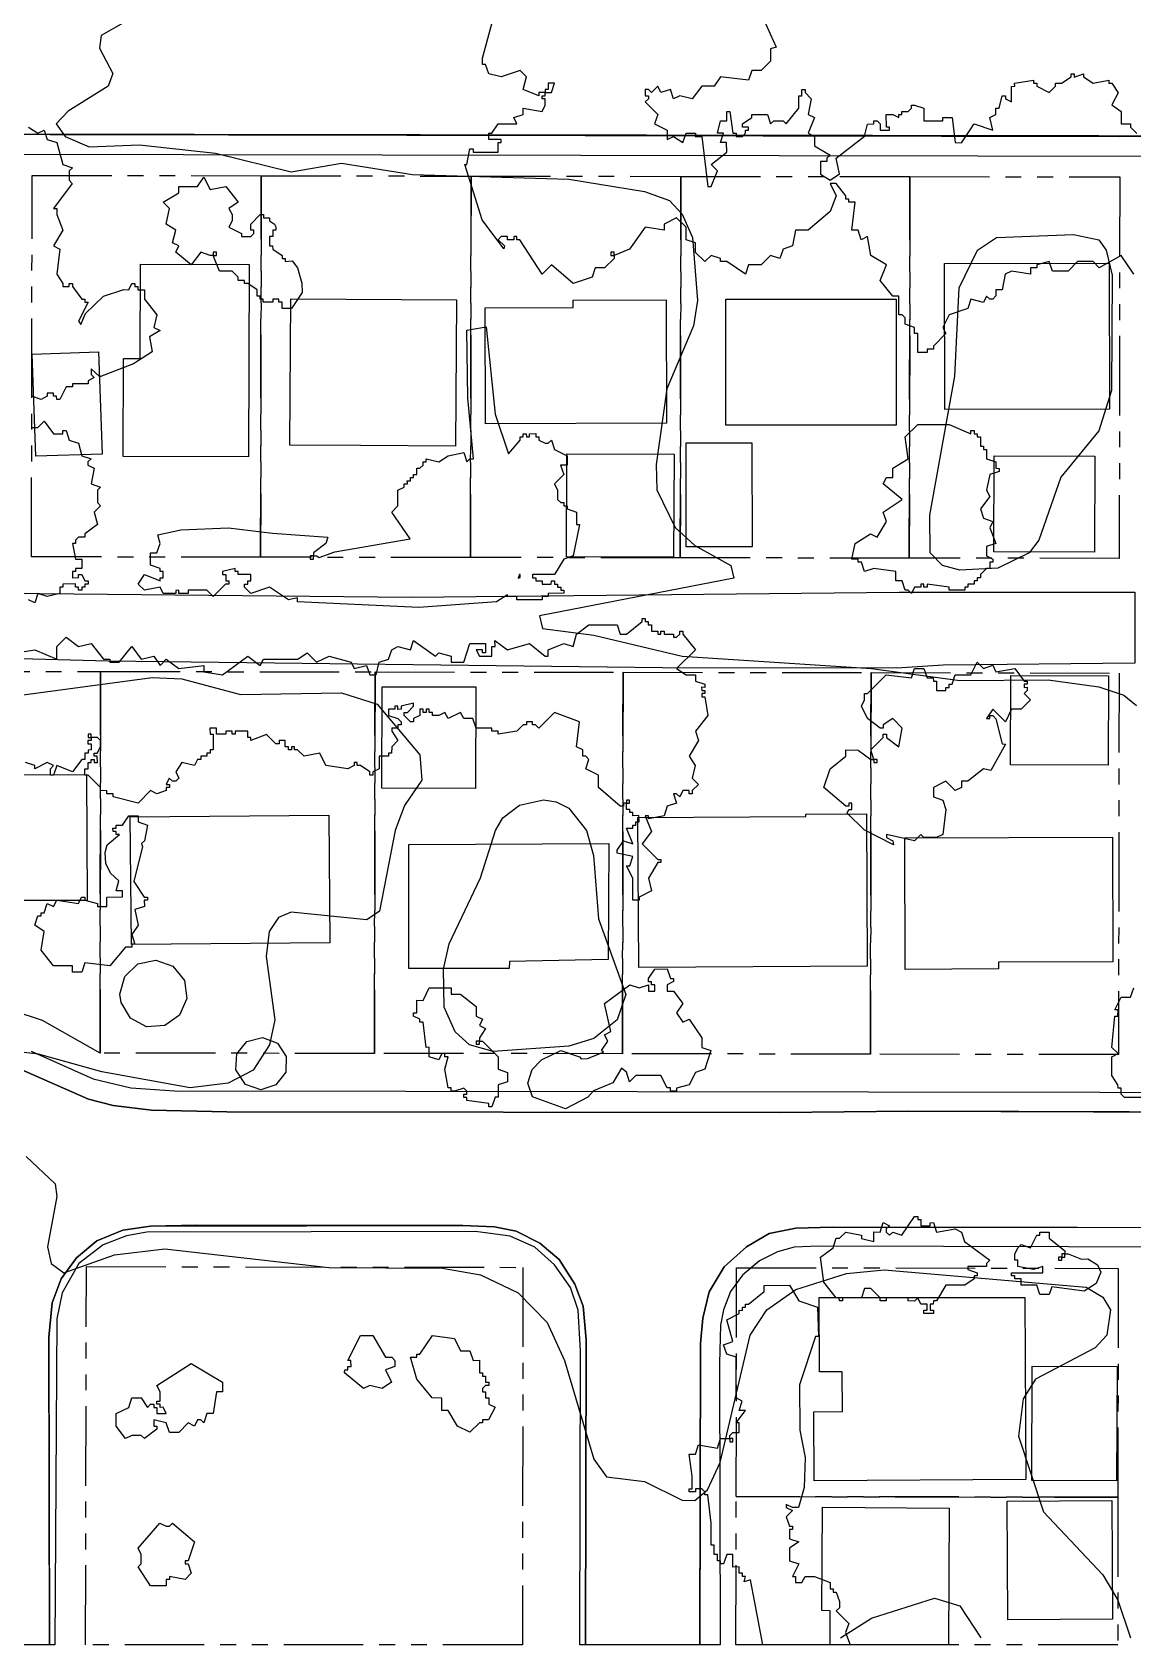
# Model space of a CAD drawing. Header units: metres. Extents: x -550 to 550, y -500 to 950.
# Drawn here: x 231.9 to 319.8, y -500 to -371.2 of the extents above; entities that cross this region are included whole.
import ezdxf

# ---------------------------------------------------------------- set-up
doc = ezdxf.new("R2010")
doc.units = ezdxf.units.M
doc.header["$LTSCALE"] = 2
doc.linetypes.add('PHANTOM', pattern=[6.35, 3.175, -0.635, 0.635, -0.635, 0.635, -0.635])
for name, color, linetype in [('SITE-BLDG-EXIST', 7, 'CONTINUOUS'), ('SITE-PROPERTY', 7, 'PHANTOM'), ('SITE-ROAD-CURB', 7, 'CONTINUOUS'), ('SITE-ROAD-GRAVEL', 32, 'CONTINUOUS'), ('SITE-ROAD-PAVED', 7, 'CONTINUOUS'), ('SITE-TREE-CANOPY', 94, 'CONTINUOUS'), ('TOPO-CONTOUR-MINOR', 9, 'CONTINUOUS')]:
    doc.layers.add(name, color=color, linetype=linetype)

msp = doc.modelspace()

# ---------------------------------------------------------------- linework, layer by layer
at = {"layer": 'SITE-BLDG-EXIST'}
for points in [[(240.54, -389.74), (249.22, -389.77), (249.16, -405.14), (239.15, -405.1), (239.19, -397.27), (240.51, -397.27)], [(304.75, -389.69), (317.88, -389.66), (317.9, -401.32), (304.77, -401.35)], [(258.1, -404.22), (252.47, -404.19), (252.54, -392.5), (265.77, -392.58), (265.7, -404.27)], [(282.51, -392.6), (282.55, -402.44), (268.1, -402.5), (268.06, -393.23), (275.1, -393.21), (275.09, -392.63)], [(287.29, -402.6), (287.28, -392.55), (300.87, -392.53), (300.88, -402.59)], [(237.48, -404.91), (232.18, -405.09), (231.9, -396.93), (237.2, -396.74)], [(284.1, -404.02), (289.35, -404.02), (289.37, -412.31), (284.12, -412.31)], [(274.55, -413.11), (274.57, -404.89), (283.14, -404.92), (283.11, -413.14)], [(316.75, -405.09), (316.71, -412.75), (308.67, -412.72), (308.71, -405.04)], [(259.83, -423.49), (267.31, -423.51), (267.28, -431.62), (259.8, -431.6)], [(317.83, -422.62), (317.8, -429.75), (310, -429.72), (310.03, -422.6)], [(236.24, -430.51), (236.27, -440.55), (228.79, -440.57), (228.79, -440.03), (222.02, -440.04), (221.99, -430.56)], [(255.58, -433.75), (255.67, -443.93), (239.81, -444.07), (239.72, -433.89)], [(280.25, -433.93), (293.66, -433.86), (293.66, -433.67), (298.5, -433.64), (298.57, -445.8), (280.32, -445.91)], [(261.98, -445.99), (261.98, -436.08), (277.94, -436.01), (277.87, -445.27), (270, -445.44), (269.98, -445.99)], [(309.06, -446.02), (301.6, -446.06), (301.56, -435.57), (318.14, -435.5), (318.19, -445.46), (309.06, -445.5)], [(311.14, -472.26), (311.23, -486.79), (294.33, -486.9), (294.3, -481.39), (296.59, -481.38), (296.58, -478.2), (294.77, -478.21), (294.74, -472.27)], [(311.71, -486.88), (311.75, -477.75), (318.52, -477.79), (318.48, -486.91)], [(295.62, -497.28), (294.94, -497.27), (295, -489.01), (305.12, -489.08), (305.05, -500), (295.6, -500)], [(309.8, -498.02), (309.75, -488.54), (318.11, -488.49), (318.16, -497.97)]]:
    msp.add_lwpolyline(points, close=True, dxfattribs=at)
at = {"layer": 'SITE-PROPERTY'}
for points in [[(250.13, -413.15), (231.84, -413.12), (231.89, -382.65), (250.18, -382.68)], [(266.89, -413.17), (250.13, -413.15), (250.18, -382.68), (266.94, -382.71)], [(283.64, -413.2), (266.89, -413.17), (266.94, -382.71), (283.69, -382.73)], [(301.93, -413.22), (283.64, -413.2), (283.69, -382.73), (301.98, -382.75)], [(301.98, -382.75), (318.73, -382.78), (318.69, -413.24), (301.93, -413.22)], [(237.31, -452.75), (232.71, -450.15), (230.38, -449.37), (227.95, -449.08), (226.72, -449.11), (224.3, -449.55), (210.11, -422.24), (237.36, -422.27)], [(259.22, -452.78), (237.31, -452.75), (237.36, -422.27), (259.27, -422.31)], [(279.03, -452.8), (259.22, -452.78), (259.27, -422.31), (279.07, -422.34)], [(298.83, -452.84), (279.03, -452.8), (279.07, -422.34), (298.87, -422.36)], [(298.87, -422.36), (318.68, -422.4), (318.63, -452.87), (298.83, -452.84)], [(236.22, -469.8), (271.08, -469.86), (271.03, -500), (236.16, -500)], [(288.11, -488.17), (288.14, -469.89), (318.61, -469.94), (318.58, -488.22)], [(288.11, -488.17), (318.58, -488.22), (318.57, -500), (288.09, -500)]]:
    msp.add_lwpolyline(points, close=True, dxfattribs=at)
at = {"layer": 'SITE-ROAD-CURB'}
for points in [[(190.62, -379.32), (318.75, -379.55), (349.96, -379.47)], [(231.81, -452.6), (236.75, -454.81), (239.78, -455.52), (243.25, -455.76), (354.08, -455.91), (356.18, -455.77), (358.31, -455.11), (360.15, -453.35), (360.88, -452.22), (361.36, -451.14), (361.64, -449.53), (361.73, -442.86), (361.53, -413.4), (361.74, -389.47), (361.72, -388.05), (361.41, -386.23), (360.63, -384.27), (359.68, -383.04), (359.12, -382.58), (357.03, -381.48), (355, -381.2), (180.5, -380.9)], [(354.72, -457.54), (301.86, -457.38), (291.58, -457.5), (247.43, -457.45), (241.43, -457.3), (238.37, -456.94), (236.38, -456.42), (230.65, -453.89)], [(354.57, -468.32), (294.69, -468.17), (292.74, -468.24), (291.4, -468.63), (289.96, -469.33), (288.62, -470.49), (287.64, -471.8), (287.08, -473.25), (286.85, -474.49), (286.77, -477.52), (286.82, -500), (285.21, -500), (285.21, -499.88), (285.26, -475.95), (285.44, -473.91), (285.96, -471.82), (287.15, -469.83), (288.93, -468.23), (290.75, -467.16), (292.87, -466.73), (295.8, -466.64), (352.6, -466.67)]]:
    msp.add_lwpolyline(points, dxfattribs=at)
msp.add_lwpolyline([(233.27, -499.68), (233.22, -475.44), (233.49, -472.7), (234.2, -470.79), (235.42, -469.11), (237.05, -467.75), (239.13, -466.9), (241.33, -466.56), (266.28, -466.51), (268.81, -466.63), (270.53, -466.98), (272.44, -467.94), (273.97, -469.24), (275.22, -471.2), (275.9, -472.95), (276.13, -475.64), (276.07, -500), (275.61, -500), (275.68, -476.52), (275.48, -473.29), (274.88, -471.46), (273.59, -469.67), (272.04, -468.24), (270.06, -467.38), (267.28, -467.01), (241.06, -467.04), (239.41, -467.35), (237.55, -468.06), (235.61, -469.54), (234.29, -471.9), (233.86, -473.98), (233.69, -500), (233.27, -500)], close=True, dxfattribs=at)
at = {"layer": 'SITE-ROAD-GRAVEL'}
msp.add_lwpolyline([(216.32, -415.88), (262.15, -416.33), (301.11, -415.95), (319.94, -415.95), (319.93, -421.61), (304.62, -421.78), (300.93, -422.01), (282.21, -421.97), (237.96, -421.45), (201.82, -420.5)], dxfattribs=at)
at = {"layer": 'SITE-ROAD-PAVED'}
for points in [[(353.18, -379.54), (190.62, -379.32)], [(230.65, -453.89), (236.38, -456.42), (238.37, -456.94), (241.43, -457.3), (247.43, -457.45), (291.58, -457.5), (301.86, -457.38), (353.53, -457.58)], [(354.5, -466.73), (295.8, -466.64), (292.87, -466.73), (290.75, -467.16), (288.93, -468.23), (287.15, -469.83), (285.96, -471.82), (285.44, -473.91), (285.26, -475.95), (285.21, -500), (276.07, -500), (276.13, -475.64), (275.9, -472.95), (275.22, -471.2), (273.97, -469.24), (272.44, -467.94), (270.53, -466.98), (268.81, -466.63), (266.28, -466.51), (245.05, -466.48), (241.33, -466.56), (239.13, -466.9), (237.05, -467.75), (235.42, -469.11), (234.2, -470.79), (233.49, -472.7), (233.22, -475.44), (233.27, -500), (224.05, -500)]]:
    msp.add_lwpolyline(points, dxfattribs=at)
at = {"layer": 'SITE-TREE-CANOPY'}
for points in [[(319.85, -390.54), (318.85, -389.04), (317.1, -390.04), (316.6, -389.54), (315.35, -389.53), (314.6, -390.29), (313.35, -390.29), (313.1, -389.54), (312.1, -389.79), (312.1, -390.04), (311.6, -390.04), (311.6, -390.54), (310.1, -390.3), (309.59, -390.54), (309.35, -391.78), (308.85, -391.8), (308.85, -392.28), (308.6, -392.54), (308.35, -392.54), (308.1, -392.29), (307.85, -392.8), (306.85, -392.54), (306.6, -393.29), (305.1, -393.79), (304.6, -394.79), (304.85, -395.29), (303.85, -396.29), (303.85, -396.54), (303.35, -396.54), (303.35, -396.79), (302.6, -396.79), (302.6, -395.29), (302.35, -395.29), (302.35, -394.79), (301.6, -394.54), (301.6, -394.04), (301.35, -393.79), (301.1, -393.79), (301.09, -392.29), (300.6, -392.29), (299.6, -391.04), (300.1, -389.79), (298.85, -389.04), (298.6, -387.54), (298.09, -387.79), (297.85, -387.04), (297.35, -387.04), (297.6, -384.78), (297.1, -384.79), (297.1, -384.54), (296.85, -384.54), (296.85, -384.29), (296.1, -383.29), (295.6, -383.29), (296.1, -384.29), (295.6, -385.54), (293.85, -387.04), (292.85, -387.04), (292.59, -388.29), (291.85, -388.54), (291.6, -389.29), (290.84, -389.04), (290.1, -389.79), (289.1, -389.79), (288.85, -390.54), (287.35, -389.54), (286.85, -389.54), (286.85, -389.29), (286.1, -389.04), (285.6, -389.54), (284.85, -388.8), (284.85, -388.04), (284.1, -387.79), (284.1, -386.79), (283.35, -386.03), (282.35, -386.54), (282.35, -387.03), (280.85, -386.79), (279.59, -388.54), (278.35, -389.04), (278.35, -389.29), (277.6, -390.04), (276.85, -390.04), (276.6, -390.79), (275.1, -391.29), (273.35, -389.79), (272.6, -390.54), (270.84, -387.79), (270.6, -387.79), (270.6, -387.54), (270.35, -387.54), (270.35, -387.79), (270.1, -387.79), (269.85, -387.79), (269.85, -387.54), (269.35, -387.54), (269.1, -387.79), (269.6, -388.29), (269.54, -388.51), (267.81, -386.19), (266.43, -381.79), (266.6, -381.79), (266.85, -380.54), (267.1, -380.54), (267.1, -380.79), (269.1, -380.79), (269.1, -380.04), (269.35, -380.04), (269.34, -379.79), (268.35, -379.79), (268.35, -379.29), (268.6, -379.29), (269.1, -378.54), (270.6, -378.54), (270.35, -378.04), (271.1, -377.79), (271.1, -377.29), (272.6, -377.54), (272.85, -377.04), (272.85, -376.54), (272.6, -376.54), (272.6, -376.29), (272.85, -376.29), (272.85, -376.04), (272.35, -376.04), (272.35, -376.29), (271.1, -375.79), (271.35, -374.78), (270.85, -374.29), (269.35, -374.79), (268.35, -374.54), (268.09, -373.79), (267.85, -373.79), (267.85, -373.29), (268.6, -370.54)], [(290.35, -370.29), (291.29, -372.4), (290.84, -372.54), (290.85, -373.54), (290.1, -374.29), (289.35, -374.28), (289.1, -375.04), (286.85, -374.79), (286.35, -375.54), (285.35, -375.54), (284.6, -376.54), (283.6, -376.29), (283.1, -376.53), (282.85, -375.79), (282.1, -376.04), (281.85, -375.54), (281.34, -376.04), (281.1, -375.79), (280.85, -375.79), (280.85, -376.29), (281.1, -376.29), (281.1, -376.54), (280.85, -376.79), (281.85, -377.79), (281.59, -378.53), (282.6, -379.04), (282.6, -379.79), (283.1, -379.54), (283.85, -380.04), (284.1, -379.29), (284.85, -379.28), (284.84, -379.54), (285.35, -379.54), (285.85, -383.53), (286.1, -383.54), (286.6, -382.29), (286.1, -381.79), (287.35, -380.79), (287.34, -380.04), (286.85, -380.04), (287.1, -379.29), (286.6, -379.29), (286.85, -378.29), (287.35, -378.29), (287.35, -377.54), (287.6, -377.54), (287.85, -379.29), (288.1, -379.29), (288.1, -379.54), (288.6, -379.54), (288.85, -379.29), (288.85, -379.04), (289.09, -379.04), (289.09, -378.79), (288.6, -378.79), (288.6, -378.54), (289.35, -378.04), (289.35, -377.79), (290.6, -377.79), (290.85, -378.54), (291.1, -378.29), (291.85, -378.29), (292.1, -378.54), (293.1, -377.29), (293.1, -376.29), (293.35, -376.29), (293.35, -375.79), (293.6, -375.79), (293.6, -376.04), (294.1, -376.54), (293.85, -377.79), (294.35, -378.04), (293.85, -379.28), (294.35, -379.54), (294.35, -380.29), (295.6, -381.04), (295.35, -381.29), (295.35, -381.54), (294.85, -381.54), (294.85, -382.55), (295.6, -383.04), (296.35, -382.54), (296.1, -381.29), (298.35, -379.53), (298.6, -378.55), (299.1, -378.53), (299.1, -378.29), (299.35, -378.29), (299.59, -378.54), (299.6, -379.04), (300.35, -379.04), (300.35, -378.79), (300.1, -378.79), (300.09, -377.79), (300.6, -377.79), (301.1, -378.04), (301.1, -377.79), (301.34, -377.79), (301.34, -377.54), (301.85, -377.54), (302.1, -377.29), (302.1, -377.04), (302.35, -377.04), (303.1, -377.29), (303.1, -378.3), (304.6, -378.29), (304.6, -378.04), (305.35, -378.04), (305.6, -380.04), (306.1, -380.05), (307.1, -378.54), (308.6, -379.04), (308.35, -378.03), (308.85, -377.79), (308.85, -377.29), (309.1, -377.29), (309.35, -376.29), (309.6, -376.29), (309.6, -376.53), (310.1, -376.79), (310.1, -375.55), (310.35, -375.53), (310.34, -375.29), (311.85, -375.04), (311.85, -375.29), (312.1, -375.29), (312.1, -375.54), (313.1, -376.04), (313.6, -375.54), (313.6, -375.29), (314.09, -375.29), (314.85, -374.79), (314.85, -374.54), (315.1, -374.54), (315.1, -374.8), (315.84, -374.54), (315.85, -374.78), (316.6, -375.29), (317.85, -375.04), (317.85, -375.29), (318.1, -375.29), (318.6, -376.05), (318.1, -377.03), (318.85, -377.54), (318.85, -378.54), (319.6, -378.54), (319.6, -378.79), (320.09, -379.3)], [(231.6, -378.79), (232.35, -379.28), (232.85, -379.04), (233.1, -379.79), (233.85, -380.04), (234.35, -381.79), (235.1, -382.04), (234.85, -382.29), (234.85, -383.04), (235.09, -383.29), (233.6, -385.29), (233.85, -385.29), (233.85, -385.79), (234.35, -387.04), (233.6, -388.29), (234.1, -388.54), (233.85, -390.54), (234.35, -391.29), (234.35, -391.53), (234.85, -391.53), (234.85, -391.29), (235.1, -391.29), (235.1, -391.54), (235.85, -392.54), (236.09, -392.54), (236.09, -392.79), (236.35, -392.79), (235.6, -394.29), (235.78, -394.56), (236.15, -393.69), (237.6, -392.29), (239.2, -391.77), (239.6, -391.79), (239.85, -391.29), (240.1, -391.29), (240.1, -391.54), (240.34, -391.54), (240.34, -391.79), (240.85, -391.79), (240.85, -392.54), (241.84, -393.79), (241.6, -394.79), (242.1, -395.04), (241.25, -395.55), (241.47, -396.74), (239.99, -397.7), (237.29, -398.75), (236.6, -398.11), (236.6, -398.55), (236.85, -398.79), (236.35, -399.05), (236.35, -399.29), (235.1, -399.29), (235.1, -399.54), (234.6, -399.54), (234.1, -400.54), (233.85, -400.54), (233.84, -400.29), (233.6, -400.29), (233.6, -400.04), (233.1, -400.04), (233.1, -400.29), (232.6, -400.54), (231.85, -400.29)], [(231.85, -402.79), (232.35, -402.79), (232.84, -402.29), (233.59, -403.29), (234.35, -403.29), (234.35, -403.04), (234.6, -403.04), (234.85, -403.79), (235.6, -404.04), (235.85, -405.04), (236.6, -405.29), (236.34, -405.54), (236.34, -405.79), (236.85, -406.04), (236.6, -407.29), (237.35, -407.55), (237.1, -407.79), (237.1, -408.79), (237.34, -409.04), (236.85, -409.54), (237.1, -410.54), (236.1, -411.29), (236.1, -411.54), (235.6, -411.54), (235.35, -411.79), (235.35, -412.04), (235.1, -412.04), (235.34, -413.29), (235.85, -413.29), (235.85, -414.04), (235.35, -414.04), (235.35, -414.29), (235.1, -414.29), (235.1, -414.79), (235.6, -414.78), (235.6, -414.54), (235.85, -414.54), (236.1, -415.04), (236.35, -415.04), (236.35, -415.29), (236.1, -415.29), (236.1, -415.54), (235.85, -415.54), (235.85, -415.79), (235.59, -415.79), (235.59, -415.54), (235.35, -415.54), (235.35, -415.28), (234.34, -415.29), (234.34, -415.54), (234.1, -415.54), (234.1, -416.04), (233.1, -416.29), (232.35, -416.04), (232.1, -416.79), (231.6, -416.54)], [(230.59, -420.78), (232.1, -420.54), (233.85, -421.29), (233.85, -420.29), (234.6, -419.54), (235.6, -420.29), (236.6, -420.04), (237.6, -421.29), (238.09, -421.29), (238.09, -421.54), (238.85, -421.54), (239.84, -420.28), (240.6, -421.29), (241.6, -421.04), (242.1, -421.79), (242.6, -421.29), (243.6, -422.04), (245.59, -421.79), (245.59, -422.29), (247.1, -422.54), (249.1, -421.04), (250.1, -421.79), (250.35, -421.29), (253.1, -421.29), (253.85, -420.79), (254.6, -421.54), (255.6, -421.04), (257.35, -421.54), (257.6, -422.04), (258.59, -421.79), (258.85, -422.54), (259.35, -422.53), (259.6, -421.54), (260.34, -421.29), (260.6, -420.54), (261.1, -420.29), (262.1, -420.54), (262.35, -419.79), (264.1, -421.04), (264.35, -420.79), (265.35, -421.04), (265.34, -421.54), (266.35, -421.54), (266.85, -420.04), (268.1, -420.04), (268.1, -420.79), (267.85, -420.79), (267.85, -420.54), (267.35, -420.54), (267.6, -421.04), (268.6, -421.04), (268.6, -420.29), (268.85, -420.29), (268.84, -419.79), (269.85, -420.55), (271.6, -420.04), (272.85, -421.04), (273.1, -421.04), (273.1, -420.54), (274.35, -420.04), (275.09, -420.28), (275.35, -419.3), (276.35, -418.54), (278.6, -418.54), (278.85, -419.29), (279.34, -419.29), (280.6, -418.29), (280.6, -418.04), (280.85, -418.05), (280.85, -418.29), (281.09, -418.29), (281.09, -418.54), (281.35, -418.54), (281.35, -419.04), (281.85, -419.04), (281.85, -419.29), (282.1, -419.29), (282.1, -419.04), (282.35, -419.04), (282.35, -419.29), (283.1, -419.29), (283.09, -419.54), (283.35, -419.54), (283.6, -419.29), (283.6, -419.04), (283.85, -419.04), (283.85, -419.29), (284.85, -420.54), (283.34, -422.04), (284.1, -422.54), (284.85, -422.54), (284.85, -423.04), (285.6, -423.29), (285.6, -423.54), (285.34, -423.53), (285.35, -423.79), (285.6, -423.79), (285.6, -424.04), (285.35, -424.04), (285.35, -424.29), (285.6, -424.29), (285.85, -425.79), (284.85, -427.04), (285.1, -427.79), (284.35, -429.04), (284.84, -429.79), (284.6, -430.79), (285.1, -431.29), (284.6, -431.79), (284.6, -432.04), (284.35, -432.04), (284.35, -431.79), (283.84, -431.79), (283.6, -432.29), (283.35, -432.04), (283.1, -432.04), (283.34, -432.79), (282.6, -433.04), (282.35, -433.79), (281.1, -434.04), (281.1, -433.79), (280.85, -433.79), (281.35, -435.04), (280.59, -436.04), (281.85, -437.29), (282.1, -437.29), (282.1, -437.54), (281.85, -437.54), (281.1, -438.79), (281.35, -439.79), (280.35, -440.29), (280.35, -440.54), (279.84, -440.54), (279.85, -438.79), (279.35, -437.79), (279.6, -437.79), (279.85, -437.04), (278.6, -436.79), (278.6, -436.54), (279.1, -435.79), (279.85, -436.04), (279.35, -434.78), (279.84, -434.79), (279.85, -434.54), (280.1, -434.54), (280.1, -434.28), (280.35, -434.29), (280.34, -433.78), (279.85, -433.8), (279.85, -433.54), (279.6, -433.54), (279.6, -433.29), (279.35, -433.29), (279.35, -432.79), (279.1, -432.79), (279.1, -433.04), (278.85, -433.04), (277.1, -431.54), (277.1, -430.54), (276.1, -430.04), (276.35, -429.29), (276.09, -429.04), (275.85, -429.04), (275.85, -428.54), (275.35, -428.29), (275.6, -426.29), (273.6, -425.54), (272.35, -426.79), (272.09, -426.54), (271.85, -426.54), (271.85, -426.29), (271.35, -426.29), (271.35, -426.54), (271.1, -426.54), (270.6, -427.04), (269.09, -427.29), (269.1, -427.04), (268.6, -427.04), (268.6, -426.8), (267.35, -426.79), (267.09, -426.04), (266.35, -426.04), (266.1, -425.54), (265.1, -426.03), (264.85, -425.54), (264.35, -425.79), (263.85, -425.79), (263.85, -425.54), (263.6, -425.54), (263.6, -425.29), (263.35, -425.29), (263.34, -425.54), (263.1, -425.54), (263.1, -425.29), (262.85, -425.29), (262.85, -425.79), (262.35, -426.04), (262.35, -426.29), (262.1, -426.29), (261.6, -425.79), (261.6, -425.54), (261.85, -425.54), (262.35, -425.04), (262.35, -424.79), (261.35, -425.04), (261.35, -425.28), (261.1, -425.3), (261.1, -425.04), (260.85, -425.04), (260.84, -425.29), (260.35, -425.29), (260.35, -425.79), (261.1, -426.04), (261.35, -426.29), (261.35, -426.54), (261.1, -426.54), (261.1, -426.79), (260.6, -426.79), (260.6, -427.04), (261.09, -427.79), (260.6, -428.29), (260.59, -428.79), (260.35, -428.79), (260.35, -429.04), (259.6, -429.04), (259.6, -430.04), (259.1, -430.29), (259.1, -430.54), (258.85, -430.54), (258.85, -430.29), (258.1, -429.79), (257.85, -429.79), (257.85, -429.54), (257.59, -429.54), (257.59, -429.78), (257.1, -430.04), (255.35, -429.79), (254.85, -428.79), (253.6, -429.03), (253.09, -428.54), (252.85, -428.54), (252.85, -428.29), (252.6, -428.29), (252.6, -428.54), (252.35, -428.54), (252.35, -428.29), (252.1, -428.29), (252.1, -427.79), (251.6, -427.79), (251.6, -428.04), (251.35, -428.04), (250.6, -427.3), (249.34, -427.79), (249.35, -427.54), (249.1, -427.54), (249.1, -427.04), (248.1, -427.04), (248.1, -427.29), (247.85, -427.29), (247.85, -427.04), (247.35, -427.04), (247.35, -427.29), (246.6, -427.29), (246.6, -426.79), (246.09, -426.79), (246.1, -427.29), (246.35, -427.29), (246.34, -428.54), (246.1, -428.54), (246.1, -428.79), (245.85, -428.79), (245.85, -429.04), (245.35, -429.04), (245.35, -429.29), (245.1, -429.29), (244.85, -429.79), (243.85, -429.54), (243.35, -430.29), (243.6, -430.79), (243.35, -431.03), (243.1, -431.03), (242.84, -430.79), (242.6, -431.29), (242.85, -431.29), (242.85, -431.53), (242.6, -431.53), (242.6, -431.79), (241.85, -432.05), (241.35, -431.79), (240.35, -432.79), (238.35, -432.29), (238.35, -432.04), (237.85, -432.04), (237.85, -431.8), (237.35, -431.79), (237.34, -431.54), (236.35, -430.54), (236.1, -430.54), (236.1, -430.04), (236.35, -430.04), (236.35, -429.54), (236.6, -429.54), (236.6, -429.29), (236.85, -429.29), (236.85, -429.54), (237.1, -429.54), (237.09, -429.04), (236.85, -429.04), (236.85, -428.79), (237.09, -428.79), (237.35, -428.29), (237.35, -427.79), (237.1, -427.55), (236.6, -427.54), (236.6, -427.79), (236.34, -427.79), (236.34, -428.04), (236.6, -428.05), (236.6, -428.53), (236.35, -428.55), (236.35, -428.79), (236.1, -428.79), (236.1, -429.29), (235.85, -429.29), (235.1, -430.29), (233.85, -429.79), (233.6, -430.54), (233.35, -430.54), (233.35, -430.04), (233.6, -429.79), (233.1, -429.54), (232.1, -430.04), (232.1, -429.79), (231.35, -429.54)], [(320.59, -456.29), (319.1, -456.29), (318.85, -456.04), (318.85, -455.54), (318.6, -455.54), (318.59, -455.29), (318.1, -454.54), (318.1, -453.04), (318.6, -452.79), (318.1, -452.29), (318.35, -449.79), (318.59, -449.8), (318.6, -449.29), (318.35, -449.29), (318.85, -448.29), (319.6, -448.29), (319.85, -447.54)]]:
    msp.add_lwpolyline(points, dxfattribs=at)
for points in [[(273.1, -376.04), (273.35, -376.04), (273.6, -375.29), (273.1, -375.29), (273.1, -375.79), (272.85, -375.79), (272.85, -376.04)], [(246.1, -389.04), (245.35, -388.79), (244.6, -389.79), (243.35, -388.79), (243.6, -388.29), (243.1, -388.04), (243.35, -387.04), (242.6, -386.54), (242.85, -385.29), (242.35, -384.79), (243.6, -384.04), (243.6, -383.54), (245.1, -383.54), (245.6, -382.79), (246.1, -383.78), (247.35, -383.54), (248.35, -384.79), (247.6, -385.29), (247.85, -385.79), (247.85, -386.29), (247.6, -386.79), (248.6, -387.29), (248.6, -387.54), (249.35, -387.54), (249.6, -387.29), (249.6, -387.04), (249.35, -387.04), (249.35, -386.54), (250.1, -385.79), (250.35, -385.79), (250.35, -386.04), (250.84, -386.04), (250.85, -386.29), (251.25, -386.54), (251.35, -386.77), (251.35, -387.04), (251.1, -387.04), (251.1, -387.54), (250.85, -387.54), (250.85, -388.28), (251.09, -388.29), (251.1, -388.54), (251.85, -389.04), (251.84, -389.29), (252.1, -389.29), (252.1, -389.54), (252.65, -389.49), (253.07, -390.03), (253.42, -391.26), (253.45, -392.01), (252.6, -393.29), (251.85, -393.29), (251.85, -392.79), (251.59, -392.79), (251.59, -392.54), (251.1, -392.53), (251.1, -392.79), (250.34, -392.79), (250.34, -392.54), (250.1, -392.54), (250.1, -392.29), (249.85, -392.29), (249.85, -391.79), (249.1, -391.29), (248.85, -391.29), (248.85, -391.04), (248.34, -391.04), (248.35, -390.78), (247.85, -390.29), (246.85, -390.29), (246.35, -389.04)], [(246.6, -389.04), (246.6, -388.79), (246.35, -388.79), (246.35, -389.04)], [(278.35, -388.79), (278.1, -388.79), (278.1, -389.04), (278.35, -389.04)], [(254.6, -413.04), (254.81, -413.16), (256.05, -412.71), (262.08, -411.67), (260.6, -409.54), (261.1, -409.04), (261.1, -407.79), (261.6, -407.54), (261.6, -407.29), (261.85, -407.29), (261.84, -407.04), (262.1, -407.04), (262.1, -406.79), (262.35, -406.79), (262.35, -406.54), (262.6, -406.54), (262.6, -406.04), (262.85, -406.04), (263.1, -405.79), (263.1, -405.54), (263.35, -405.54), (263.35, -405.29), (264.35, -405.54), (265.1, -405.04), (266.35, -404.79), (266.6, -405.54), (266.85, -405.29), (267.14, -405.29), (266.68, -400.42), (266.59, -395.01), (268.15, -394.75), (268.85, -401.72), (269.93, -404.89), (270.85, -403.79), (270.85, -403.54), (271.1, -403.54), (271.1, -403.29), (271.34, -403.29), (271.35, -403.54), (271.6, -403.54), (271.6, -403.29), (272.1, -403.28), (272.1, -403.54), (272.35, -403.54), (272.35, -403.79), (272.85, -404.04), (273.1, -404.04), (273.35, -403.79), (273.6, -404.54), (274.6, -405.04), (274.6, -405.79), (274.09, -405.79), (274.35, -406.54), (273.6, -407.29), (273.85, -407.79), (273.85, -408.54), (274.1, -408.79), (274.35, -408.79), (274.35, -409.04), (274.6, -409.04), (274.6, -409.29), (275.35, -409.54), (275.35, -410.54), (275.6, -410.54), (275.1, -413.04), (274.34, -413.29), (273.6, -414.54), (271.85, -414.54), (271.85, -414.79), (272.1, -414.79), (272.1, -415.04), (272.6, -415.04), (272.6, -415.29), (273.34, -415.29), (273.35, -415.04), (273.6, -415.04), (273.6, -415.29), (273.85, -415.29), (273.85, -415.54), (274.1, -415.55), (274.1, -415.79), (274.35, -415.79), (274.35, -416.03), (273.1, -416.04), (273.1, -416.29), (272.6, -416.29), (272.6, -416.54), (270.6, -416.54), (270.6, -416.29), (269.85, -416.28), (269.85, -416.14), (268.97, -416.71), (262.77, -417.15), (253.09, -416.72), (253.07, -416.4), (252.35, -416.54), (250.85, -415.54), (249.35, -416.04), (248.85, -415.54), (248.85, -415.29), (249.1, -415.29), (249.1, -415.04), (249.35, -415.04), (249.35, -414.53), (248.35, -414.54), (248.35, -414.29), (248.1, -414.29), (248.1, -414.04), (247.1, -414.29), (247.1, -414.54), (247.35, -414.54), (247.35, -415.04), (247.6, -415.04), (247.6, -415.29), (247.34, -415.29), (246.35, -416.29), (245.85, -415.79), (244.35, -415.79), (244.35, -416.04), (243.6, -416.04), (243.6, -415.78), (243.35, -415.8), (243.35, -416.04), (242.35, -416.04), (242.1, -415.54), (240.85, -415.79), (240.35, -415.29), (240.85, -414.54), (242.1, -415.04), (242.1, -414.79), (242.35, -414.79), (242.35, -414.29), (242.1, -414.29), (242.1, -414.04), (241.35, -413.79), (241.35, -412.79), (241.85, -412.79), (242.1, -412.05), (241.93, -411.37), (243.75, -410.97), (247.58, -410.8), (251.07, -411.23), (255.51, -411.55), (255.35, -412.04), (254.35, -412.79), (254.35, -413.04)], [(306.85, -403.29), (306.85, -403.04), (307.1, -403.04), (307.1, -403.29), (307.35, -403.3), (307.35, -403.54), (307.6, -403.54), (307.6, -404.29), (307.85, -404.29), (307.85, -404.54), (308.1, -404.54), (308.09, -405.29), (308.85, -405.54), (308.84, -406.04), (309.1, -406.05), (309.1, -406.29), (308.35, -406.54), (308.1, -407.79), (308.35, -408.29), (307.6, -409.29), (307.85, -410.04), (308.6, -410.29), (308.35, -410.79), (308.84, -412.04), (308.1, -412.3), (308.1, -413.04), (308.6, -413.29), (308.6, -413.54), (308.35, -413.54), (308.35, -414.04), (308.1, -414.04), (307.6, -414.54), (307.6, -414.79), (307.35, -414.79), (307.34, -415.04), (307.1, -415.04), (307.1, -415.29), (306.6, -415.29), (306.6, -415.54), (306.35, -415.54), (306.35, -415.79), (305.1, -415.78), (305.1, -415.54), (303.35, -415.29), (303.35, -415.54), (303.1, -415.54), (303.1, -415.29), (302.85, -415.29), (302.85, -415.54), (302.35, -415.54), (302.1, -416.04), (301.84, -415.79), (301.6, -415.79), (301.35, -415.03), (300.85, -415.04), (300.85, -414.29), (299.1, -414.04), (298.35, -414.29), (298.1, -413.54), (297.85, -413.54), (297.84, -413.29), (297.35, -413.29), (297.6, -412.04), (298.84, -411.29), (299.35, -411.54), (300.1, -410.29), (299.85, -409.54), (301.35, -408.54), (299.85, -407.29), (300.1, -406.79), (300.6, -406.79), (300.6, -406.03), (301.85, -405.29), (301.6, -403.54), (302.6, -402.54), (305.1, -402.54)], [(254.1, -413.04), (254.1, -413.3), (254.35, -413.3), (254.35, -413.04)], [(270.7, -414.83), (270.85, -414.78), (270.85, -414.54), (270.79, -414.54)], [(298.85, -428.54), (299.85, -427.54), (299.85, -427.29), (300.1, -427.29), (300.1, -427.54), (301.1, -428.29), (301.35, -426.79), (300.6, -426.03), (299.85, -426.53), (299.85, -426.79), (299.6, -426.79), (298.6, -426.04), (298.1, -425.04), (298.35, -424.54), (298.35, -424.04), (298.6, -424.04), (300.09, -422.54), (302.1, -422.79), (302.35, -422.04), (303.1, -422.04), (303.35, -422.79), (303.84, -422.79), (303.85, -423.04), (304.1, -423.04), (304.1, -423.79), (304.85, -423.79), (304.85, -423.54), (305.1, -423.54), (305.1, -423.29), (305.35, -423.29), (305.6, -422.54), (306.85, -422.54), (307.35, -421.54), (307.85, -422.04), (308.6, -421.78), (308.85, -422.29), (310.35, -422.04), (311.1, -423.04), (311.34, -423.04), (311.34, -423.29), (311.1, -423.29), (311.1, -423.55), (311.34, -423.53), (311.35, -423.79), (311.1, -424.03), (311.6, -424.54), (310.85, -425.29), (310.1, -425.29), (309.6, -426.29), (308.6, -425.29), (308.1, -426.04), (308.35, -426.04), (308.35, -425.79), (308.6, -425.79), (308.85, -426.05), (309.35, -428.04), (309.6, -428.07), (308.44, -430.19), (307.85, -430.04), (306.6, -431.04), (306.1, -431.04), (306.09, -431.54), (305.6, -431.79), (304.85, -431.03), (303.85, -431.55), (303.85, -432.29), (304.6, -432.54), (304.85, -433.29), (304.6, -435.29), (304.1, -435.54), (303.1, -435.54), (302.85, -435.29), (302.35, -435.79), (300.1, -435.29), (300.1, -435.54), (300.6, -435.79), (300.67, -436.12), (298.32, -434.93), (296.97, -433.58), (297.1, -433.29), (297.35, -433.29), (297.35, -432.79), (297.1, -432.79), (297.1, -433.04), (296.85, -433.04), (295.1, -431.55), (295.6, -430.04), (296.85, -429.04), (296.85, -428.54), (297.85, -428.55), (298.85, -429.29), (299.1, -429.29)], [(236.6, -427.29), (236.35, -427.29), (236.35, -427.54), (236.6, -427.54)], [(299.1, -429.54), (299.35, -429.54), (299.35, -429.29), (299.1, -429.29)], [(279.59, -432.79), (279.59, -432.54), (279.35, -432.54), (279.35, -432.79)], [(238.6, -435.29), (238.6, -435.04), (238.35, -435.04), (238.34, -434.79), (238.6, -434.79), (238.6, -434.54), (239.1, -434.54), (239.6, -433.79), (240.35, -433.79), (240.35, -434.29), (241.1, -434.54), (240.85, -435.79), (240.63, -436.01), (240.69, -436.26), (240.01, -439.04), (240.84, -440.29), (241.1, -440.29), (241.1, -440.54), (240.84, -440.54), (240.85, -441.04), (240.1, -441.29), (240.35, -442.54), (239.85, -443.29), (240.1, -444.05), (239.85, -444.05), (239.85, -444.29), (239.35, -444.29), (238.1, -445.79), (236.1, -445.54), (235.85, -446.29), (235.1, -446.29), (235.1, -445.79), (233.6, -445.79), (232.6, -444.54), (232.85, -443.03), (232.1, -442.54), (232.34, -441.79), (232.6, -441.79), (232.6, -441.54), (232.85, -441.54), (233.1, -440.79), (233.6, -441.04), (233.85, -440.54), (235.6, -440.79), (235.84, -440.29), (236.1, -440.29), (236.1, -440.54), (237.1, -440.79), (237.1, -441.04), (237.84, -441.04), (237.85, -440.29), (239.1, -440.28), (239.1, -439.79), (238.6, -439.79), (238.8, -438.99), (238.15, -438.37), (237.77, -437.6), (237.71, -436.72), (237.87, -436.11), (238.86, -435.29)], [(241.02, -450.64), (239.74, -449.96), (238.99, -448.72), (238.9, -448.03), (239.28, -446.62), (240.34, -445.63), (241.77, -445.33), (243.13, -445.82), (244.05, -446.94), (244.24, -448.39), (243.66, -449.71), (242.48, -450.54)], [(274.1, -452.54), (275.6, -453.04), (275.73, -453.21), (276.22, -453.19), (277.5, -452.68), (277.35, -452.54), (277.85, -451.79), (277.6, -451.29), (278.1, -451.03), (277.6, -448.79), (279.6, -447.29), (280.35, -447.54), (281.1, -447.29), (281.1, -447.79), (281.6, -447.79), (281.6, -447.29), (281.35, -447.29), (281.35, -447.05), (281.1, -447.05), (281.1, -446.79), (281.6, -446.04), (282.6, -446.03), (282.85, -446.79), (283.1, -446.79), (283.1, -447.04), (282.6, -447.29), (282.6, -447.79), (283.09, -447.79), (283.84, -448.79), (283.34, -449.54), (283.85, -450.29), (284.35, -450.04), (285.35, -451.54), (285.35, -452.29), (286.09, -452.54), (285.6, -454.04), (284.85, -454.29), (284.35, -455.29), (283.34, -455.54), (283.35, -455.79), (282.85, -455.79), (282.85, -455.53), (282.6, -455.53), (282.1, -454.54), (280.1, -454.54), (279.59, -455.04), (279.35, -454.28), (278.96, -453.95), (278.26, -455.13), (276.71, -455.75), (276.25, -456.27), (274.48, -457.19), (271.85, -456.24), (271.48, -455.14), (271.82, -454.06), (272.55, -453.3)], [(267.85, -451.79), (269.1, -453.04), (269.1, -454.04), (269.85, -454.29), (269.85, -455.04), (269.09, -455.29), (269.1, -456.28), (268.85, -456.28), (268.6, -457.04), (268.35, -457.04), (268.35, -456.78), (266.6, -456.54), (266.6, -456.29), (266.35, -456.29), (266.35, -456.04), (266.6, -456.04), (266.6, -455.79), (266.35, -455.54), (265.6, -455.79), (265.35, -455.79), (265.35, -455.53), (265.1, -455.53), (264.85, -454.04), (265.1, -453.04), (264.85, -453.04), (264.85, -452.79), (264.6, -452.79), (264.35, -453.29), (263.6, -453.04), (263.6, -452.28), (263.35, -452.3), (263.1, -450.29), (262.85, -450.29), (262.85, -450.04), (262.35, -449.79), (262.35, -449.54), (262.6, -449.54), (262.6, -448.53), (263.1, -448.54), (263.6, -447.53), (265.35, -447.54), (265.35, -448.04), (266.1, -448.04), (267.35, -449.04), (267.35, -449.79), (267.85, -450.04), (267.6, -450.54), (268.1, -450.79), (267.6, -451.54), (267.6, -451.79)], [(250.14, -455.67), (248.93, -455.26), (248.15, -454.09), (248.23, -452.81), (249.04, -451.83), (250.28, -451.5), (251.47, -451.95), (252.18, -453.02), (252.14, -454.28), (251.36, -455.29)], [(267.35, -451.79), (267.35, -452.04), (267.6, -452.04), (267.6, -451.79)], [(302.6, -466.04), (302.85, -466.04), (302.85, -466.54), (303.6, -466.54), (303.6, -466.3), (303.85, -466.28), (304.1, -467.04), (305.6, -466.79), (306.1, -467.04), (306.34, -467.79), (308.35, -469.29), (308.1, -469.54), (308.1, -469.79), (306.59, -469.79), (306.59, -470.04), (307.35, -470.29), (307.35, -470.54), (307.1, -470.54), (307.1, -470.79), (306.35, -471.29), (304.85, -471.29), (304.1, -472.54), (303.85, -472.54), (303.84, -472.79), (303.6, -472.79), (303.6, -473.29), (303.85, -473.29), (303.85, -473.54), (303.1, -473.54), (303.1, -473.29), (303.35, -473.29), (303.35, -472.79), (302.85, -472.79), (302.6, -472.29), (302.35, -472.55), (301.85, -472.54), (301.85, -472.29), (300.09, -472.29), (300.09, -472.54), (299.6, -472.54), (299.6, -472.29), (298.85, -471.54), (298.35, -471.54), (298.1, -472.29), (296.6, -472.29), (296.6, -472.54), (296.35, -472.54), (296.34, -472.29), (296.1, -472.29), (295.1, -471.05), (294.85, -469.04), (295.85, -468.29), (296.1, -467.54), (296.35, -467.54), (296.85, -467.04), (298.1, -467.29), (298.1, -467.55), (299.1, -467.79), (299.1, -467.03), (299.6, -467.04), (299.85, -466.29), (300.35, -466.54), (300.09, -466.79), (300.09, -467.04), (300.35, -467.29), (300.6, -467.04), (301.34, -467.29), (302.35, -465.79), (302.6, -465.79)], [(314.6, -468.79), (315.67, -469.21), (316.18, -469.19), (316.95, -469.65), (317.23, -470.24), (316.85, -471.14), (315.88, -471.77), (313.31, -471.42), (313.1, -472.04), (312.35, -472.03), (312.1, -471.29), (310.85, -471.29), (310.85, -470.79), (310.35, -470.79), (310.35, -470.54), (310.1, -470.54), (310.1, -470.29), (312.6, -470.29), (312.6, -469.79), (311.85, -470.04), (310.6, -469.79), (310.6, -469.29), (310.35, -469.28), (310.35, -468.8), (310.6, -468.3), (310.85, -468.04), (311.6, -468.29), (312.1, -467.28), (312.35, -467.28), (312.35, -467.04), (313.09, -467.04), (313.1, -467.54), (314.35, -468.54), (314.35, -468.79)], [(313.85, -469.04), (313.85, -469.29), (314.1, -469.29), (314.1, -469.04)], [(314.35, -469.05), (314.35, -468.79), (314.1, -468.79), (314.1, -469.04)], [(289.6, -496.62), (289.25, -494.81), (288.74, -494.98), (288.85, -494.54), (288.6, -494.54), (288.6, -494.29), (288.35, -494.29), (288.35, -493.78), (287.85, -493.8), (287.85, -492.79), (287.35, -492.79), (287.1, -493.54), (286.85, -493.54), (286.85, -493.29), (286.6, -493.29), (286.6, -492.79), (286.35, -492.79), (286.35, -492.04), (286.1, -492.04), (286.1, -490.29), (285.85, -488.04), (285.6, -488.04), (285.6, -487.79), (285.35, -487.54), (284.85, -487.54), (284.85, -487.78), (284.35, -487.8), (284.35, -487.54), (284.6, -487.54), (284.6, -486.54), (284.35, -484.79), (284.85, -484.79), (285.1, -484.04), (286.6, -484.29), (286.85, -483.54), (287.6, -483.54), (287.6, -483.29), (287.85, -483.04), (288.35, -483.04), (288.35, -482.29), (288.1, -482.29), (288.85, -481.29), (288.35, -481.29), (288.59, -480.54), (288.1, -480.29), (288.1, -477.04), (287.35, -476.79), (287.1, -476.04), (287.85, -475.79), (287.35, -474.04), (288.35, -473.54), (288.35, -473.29), (288.6, -473.3), (288.6, -473.04), (288.85, -473.04), (288.85, -472.79), (289.1, -472.8), (290.35, -471.78), (290.35, -471.3), (292.35, -471.29), (293.1, -472.54), (294.59, -473.04), (294.68, -475.39), (294.44, -475.38), (293.15, -479.25), (293.2, -482.85), (293.6, -485.05), (293.52, -487.43), (293.08, -489.04), (292.6, -489.04), (292.1, -488.79), (292.1, -489.04), (292.6, -489.29), (292.09, -489.78), (292.35, -490.54), (292.6, -490.54), (292.6, -490.79), (292.35, -490.79), (292.35, -491.54), (293.1, -491.79), (292.35, -492.29), (292.35, -493.29), (293.1, -493.53), (292.6, -494.54), (292.85, -494.54), (292.85, -495.04), (293.34, -495.04), (293.6, -494.54), (294.35, -494.54), (295.6, -495.04), (295.6, -495.54), (295.84, -495.54), (295.84, -495.79), (296.1, -495.79), (296.35, -496.54), (296.35, -497.04), (296.1, -497.29), (297.1, -498.29), (296.84, -499.03), (297.21, -500), (290.24, -500)], [(260.1, -477.04), (260.6, -477.04), (260.85, -477.29), (260.85, -477.79), (260.1, -478.04), (260.59, -479.04), (259.85, -479.54), (258.85, -479.29), (258.35, -479.54), (256.84, -478.29), (256.85, -478.04), (257.1, -478.04), (257.1, -477.79), (257.35, -477.79), (257.34, -477.29), (257.1, -477.29), (258.1, -475.29), (259.1, -475.29)], [(266.1, -476.54), (266.85, -476.54), (267.1, -477.29), (267.6, -477.28), (267.6, -478.29), (267.85, -478.29), (267.85, -478.54), (268.1, -478.54), (268.1, -479.04), (268.35, -479.04), (268.35, -479.29), (268.09, -479.29), (267.85, -479.54), (267.85, -479.79), (268.09, -479.79), (268.1, -480.29), (268.35, -480.29), (268.35, -480.79), (268.85, -481.03), (268.34, -482.04), (267.85, -482.03), (267.85, -482.29), (267.6, -482.29), (266.85, -483.03), (265.85, -482.54), (265.1, -481.29), (264.59, -481.29), (264.6, -480.3), (263.84, -480.29), (262.6, -478.79), (262.1, -477.04), (262.6, -477.04), (262.6, -476.79), (262.84, -476.79), (263.85, -475.29), (265.6, -475.54)], [(246.35, -481.54), (245.85, -481.54), (245.6, -482.28), (245.35, -482.04), (245.1, -482.04), (244.85, -482.54), (244.35, -482.29), (243.6, -483.04), (242.85, -483.04), (242.6, -482.29), (241.6, -482.03), (241.6, -482.54), (241.84, -482.54), (241.84, -482.79), (240.85, -483.54), (240.6, -483.29), (239.85, -483.29), (239.35, -483.54), (238.6, -482.54), (238.6, -481.54), (239.6, -481.04), (239.85, -480.29), (240.6, -480.29), (241.1, -481.04), (241.35, -480.79), (241.6, -480.79), (241.6, -481.04), (241.85, -481.04), (241.85, -481.53), (242.6, -481.54), (242.35, -481.03), (242.1, -481.05), (242.1, -480.79), (241.85, -480.79), (241.85, -480.54), (242.1, -480.54), (242.1, -479.79), (241.85, -479.29), (244.6, -477.54), (247.1, -479.04), (247.09, -479.79), (246.6, -479.79)], [(287.6, -483.79), (287.85, -483.8), (287.85, -483.54), (287.6, -483.54)], [(244.85, -491.79), (244.35, -493.3), (244.1, -493.29), (244.1, -493.54), (244.35, -493.54), (244.6, -494.29), (244.1, -494.79), (242.85, -494.54), (242.85, -494.8), (242.59, -494.79), (242.6, -495.3), (241.35, -495.29), (240.35, -493.79), (240.59, -493.54), (240.6, -492.79), (240.35, -492.29), (242.09, -490.29), (242.6, -490.53), (242.85, -490.53), (243.1, -490.29)]]:
    msp.add_lwpolyline(points, close=True, dxfattribs=at)
at = {"layer": 'TOPO-CONTOUR-MINOR'}
for points in [[(239.18, -370.48), (237.41, -371.49), (237.27, -372.49), (238.34, -374.51), (237.97, -375.52), (234.76, -377.53), (233.81, -378.54), (234.53, -379.55), (236.44, -380.36), (240.47, -380.2), (246.52, -380.87), (252.56, -382.36), (256.6, -381.69), (262.25, -382.57), (274.73, -382.95), (280.78, -383.94), (282.79, -384.66), (283.8, -385.74), (284.61, -387.61), (285.01, -392.65), (284.7, -394.66), (282.57, -399.7), (281.71, -405.75), (281.76, -407.76), (283.22, -410.78), (284.81, -412.2), (287.68, -413.81), (287.93, -414.81), (272.39, -417.84), (272.65, -418.84), (276.75, -419.38), (283.8, -421.04), (298.92, -422.04), (305.97, -422.98), (313.02, -422.94), (317.05, -423.5), (319.07, -424.17), (320.08, -424.99)], [(229.39, -424.38), (241.48, -422.75), (243.85, -422.87), (248.53, -424.1), (256.6, -423.97), (259.45, -424.89), (262.84, -428.92), (263.01, -430.94), (261.63, -432.98), (260.88, -434.97), (259.62, -441.41), (258.61, -442.1), (252.56, -441.5), (251.56, -441.92), (250.82, -443.03), (250.58, -445.04), (251.27, -450.08), (250.83, -452.1), (249.54, -454.11), (247.53, -455.14), (244.5, -455.52), (237.45, -454.25), (232.41, -452.83), (229.39, -452.49)], [(231.41, -461), (233.72, -463.18), (233.86, -464.19), (233.12, -468.22), (233.42, -469.54), (234.43, -470.29), (238.46, -468.87), (242.49, -468.39), (255.59, -469.87), (264.66, -469.92), (267.68, -470.45), (270.7, -471.89), (273, -474.26), (274.39, -477.29), (276.75, -485.18), (277.76, -486.59), (280.78, -486.97), (283.8, -488.44), (284.81, -488.49), (285.82, -487.62), (286.82, -485.44), (289.23, -475.27), (290.56, -473.26), (292.87, -471.62), (296.9, -470.35), (299.92, -470.06), (316.04, -471.45), (317.39, -472.25), (317.98, -473.26), (317.71, -475.27), (316.78, -476.28), (312.01, -478.78), (311.01, -480.35), (310.66, -483.33), (312.65, -489.38), (317.37, -494.42), (318.59, -496.43), (319.59, -499.45)], [(296.43, -499.45), (298.92, -497.88), (303.95, -496.28), (305.97, -496.88), (307.65, -499.45)]]:
    msp.add_lwpolyline(points, dxfattribs=at)
for points in [[(308.9, -387.61), (315.04, -387.38), (317.05, -387.81), (317.64, -388.62), (318.13, -390.63), (318.06, -399.84), (317.05, -403.05), (314.03, -406.75), (312.27, -411.79), (311.51, -412.8), (308.99, -414.01), (305.97, -414.17), (304.59, -413.81), (303.59, -412.8), (303.56, -409.78), (305.57, -398.69), (305.91, -391.64), (307.36, -388.62)], [(270.79, -432.95), (272.72, -432.52), (273.72, -432.68), (274.73, -433.2), (276.15, -434.97), (276.72, -436.98), (277.1, -442.02), (279.29, -448.07), (278.59, -450.08), (276.75, -451.58), (274.73, -452.19), (268.69, -452.63), (266.82, -452.1), (265.66, -451.05), (264.79, -449.07), (264.73, -446.05), (265.2, -444.03), (267.68, -438.75), (268.88, -434.97), (269.48, -433.96)]]:
    msp.add_lwpolyline(points, close=True, dxfattribs=at)

doc.saveas('drawing.dxf')
